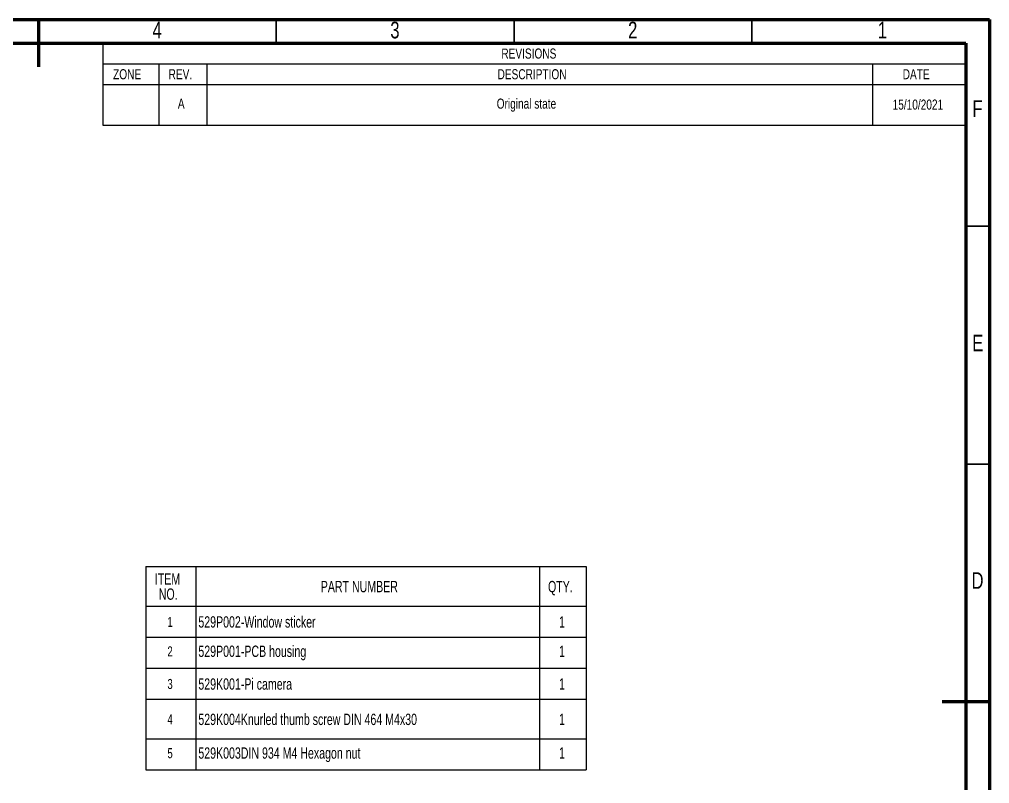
# Model space of a CAD drawing. Header units: millimetres. Extents: x 15 to 415, y 5 to 292.
# Drawn here: x 211 to 415, y 131.3 to 292 of the extents above; entities that cross this region are included whole.
import ezdxf

# ---------------------------------------------------------------- set-up
doc = ezdxf.new("R2010")
doc.units = ezdxf.units.MM
doc.layers.add('FORMAT', color=7, linetype='Continuous')
doc.styles.add('SLDTEXTSTYLE0', font='TXT', dxfattribs={"width": 0.75})
doc.styles.add('SLDTEXTSTYLE3', font='TXT', dxfattribs={"width": 0.7})

# ---------------------------------------------------------------- blocks, each defined once
blk = doc.blocks.new('SW_TABLEANNOTATION_0')
at = {"layer": 'FORMAT', "color": 0}
for p, q in [((0, 0), (0, -4.35)), ((0, 0), (11.76, 0)), ((11.76, 0), (21.91, 0)), ((21.91, 0), (161.83, 0)), ((161.83, 0), (181.47, 0)), ((181.47, 0), (181.47, -4.35)), ((0, -4.35), (0, -8.7)), ((0, -4.35), (11.76, -4.35)), ((11.76, -4.35), (11.76, -8.7)), ((11.76, -4.35), (21.91, -4.35)), ((21.91, -4.35), (21.91, -8.7)), ((21.91, -4.35), (161.83, -4.35)), ((161.83, -4.35), (161.83, -8.7)), ((161.83, -4.35), (181.47, -4.35)), ((181.47, -4.35), (181.47, -8.7)), ((0, -8.7), (11.76, -8.7)), ((0, -8.7), (0, -17.24)), ((11.76, -8.7), (21.91, -8.7)), ((11.76, -8.7), (11.76, -17.24)), ((21.91, -8.7), (161.83, -8.7)), ((21.91, -8.7), (21.91, -17.24)), ((161.83, -8.7), (181.47, -8.7)), ((161.83, -8.7), (161.83, -17.24)), ((181.47, -8.7), (181.47, -17.24)), ((0, -17.24), (11.76, -17.24)), ((11.76, -17.24), (21.91, -17.24)), ((21.91, -17.24), (161.83, -17.24)), ((161.83, -17.24), (181.47, -17.24))]:
    blk.add_line(p, q, dxfattribs=at)
at = {"layer": 'FORMAT', "color": 0, "attachment_point": 1, "style": 'SLDTEXTSTYLE0'}
for s, insert, char_height in [('REVISIONS', (83.81, -1.12), 2.117), ('ZONE', (2.17, -5.47), 2.117), ('REV.', (13.84, -5.47), 2.117), ('DESCRIPTION', (83.01, -5.47), 2.1167), ('DATE', (168.2, -5.47), 2.117), ('A', (15.79, -11.65), 2.12), ('Original state', (82.83, -11.65), 2.1167)]:
    blk.add_mtext(s, dxfattribs=dict(at, insert=insert, char_height=char_height))
blk = doc.blocks.new('SW_TABLEANNOTATION_1')
at = {"layer": 'FORMAT', "color": 0}
for p, q in [((0, 0), (0, -8.35)), ((0, 0), (10.56, 0)), ((10.56, 0), (10.56, -8.35)), ((10.56, 0), (82.78, 0)), ((82.78, 0), (82.78, -8.35)), ((82.78, 0), (92.63, 0)), ((92.63, 0), (92.63, -8.35)), ((0, -8.35), (10.56, -8.35)), ((0, -8.35), (0, -14.88)), ((10.56, -8.35), (82.78, -8.35)), ((10.56, -8.35), (10.56, -14.88)), ((82.78, -8.35), (92.63, -8.35)), ((82.78, -8.35), (82.78, -14.88)), ((92.63, -8.35), (92.63, -14.88)), ((0, -14.88), (0, -21.4)), ((0, -14.88), (10.56, -14.88)), ((10.56, -14.88), (10.56, -21.4)), ((10.56, -14.88), (82.78, -14.88)), ((82.78, -14.88), (82.78, -21.4)), ((82.78, -14.88), (92.63, -14.88)), ((92.63, -14.88), (92.63, -21.4)), ((0, -21.4), (0, -27.93)), ((0, -21.4), (10.56, -21.4)), ((10.56, -21.4), (10.56, -27.93)), ((10.56, -21.4), (82.78, -21.4)), ((82.78, -21.4), (82.78, -27.93)), ((82.78, -21.4), (92.63, -21.4)), ((92.63, -21.4), (92.63, -27.93)), ((0, -27.93), (0, -36.28)), ((0, -27.93), (10.56, -27.93)), ((10.56, -27.93), (10.56, -36.28)), ((10.56, -27.93), (82.78, -27.93)), ((82.78, -27.93), (82.78, -36.28)), ((82.78, -27.93), (92.63, -27.93)), ((92.63, -27.93), (92.63, -36.28)), ((0, -36.28), (0, -42.8)), ((0, -36.28), (10.56, -36.28)), ((10.56, -36.28), (10.56, -42.8)), ((10.56, -36.28), (82.78, -36.28)), ((82.78, -36.28), (82.78, -42.8)), ((82.78, -36.28), (92.63, -36.28)), ((92.63, -36.28), (92.63, -42.8)), ((0, -42.8), (10.56, -42.8)), ((10.56, -42.8), (82.78, -42.8)), ((82.78, -42.8), (92.63, -42.8))]:
    blk.add_line(p, q, dxfattribs=at)
at = {"layer": 'FORMAT', "color": 0, "attachment_point": 1, "style": 'SLDTEXTSTYLE3'}
for s, insert, char_height in [('ITEM', (1.91, -1.47), 2.381), ('PART NUMBER', (36.8, -3.06), 2.3813), ('QTY.', (84.58, -3.06), 2.381), ('NO.', (2.74, -4.64), 2.381), ('1', (4.56, -10.61), 2.12), ('529P002-Window sticker', (11.06, -10.49), 2.3813), ('1', (86.9, -10.49), 2.38), ('2', (4.56, -16.82), 2.12), ('529P001-PCB housing', (11.06, -16.66), 2.3813), ('1', (86.9, -16.66), 2.38), ('3', (4.56, -23.67), 2.12), ('529K001-Pi camera', (11.06, -23.55), 2.3813), ('1', (86.9, -23.55), 2.38), ('4', (4.56, -31.1), 2.12), ('529K004Knurled thumb screw DIN 464 M4x30', (11.06, -30.98), 2.3813), ('1', (86.9, -30.98), 2.38), ('5', (4.56, -38.22), 2.12), ('529K003DIN 934 M4 Hexagon nut', (11.06, -38.06), 2.3813), ('1', (86.9, -38.06), 2.38)]:
    blk.add_mtext(s, dxfattribs=dict(at, insert=insert, char_height=char_height))

msp = doc.modelspace()

# ---------------------------------------------------------------- linework, layer by layer
at = {"color": 7, "linetype": 'Continuous', "lineweight": 70}
for p, q in [((15, 292), (415, 292)), ((215, 292), (215, 282)), ((415, 292), (415, 5)), ((20, 287), (410, 287)), ((410, 287), (410, 10)), ((415, 148.5), (405, 148.5))]:
    msp.add_line(p, q, dxfattribs=at)
at = {"color": 7, "linetype": 'Continuous', "lineweight": 35}
for p, q in [((265, 292), (265, 287)), ((315, 292), (315, 287)), ((365, 292), (365, 287)), ((415, 248.5), (410, 248.5)), ((415, 198.5), (410, 198.5))]:
    msp.add_line(p, q, dxfattribs=at)

# ---------------------------------------------------------------- block references
at = {"layer": 'FORMAT'}
for name, p in [('SW_TABLEANNOTATION_0', (228.53, 287)), ('SW_TABLEANNOTATION_1', (237.57, 176.98))]:
    msp.add_blockref(name, p, dxfattribs=at)

# ---------------------------------------------------------------- texts
at = {"color": 7, "linetype": 'Continuous', "lineweight": 0, "char_height": 3.5, "attachment_point": 2, "style": 'SLDTEXTSTYLE0'}
for s, insert in [('4', (239.96, 291.51)), ('3', (289.96, 291.51)), ('2', (339.96, 291.51)), ('1', (392.46, 291.51)), ('F', (412.46, 275.01)), ('E', (412.51, 225.7)), ('D', (412.46, 175.76))]:
    msp.add_mtext(s, dxfattribs=dict(at, insert=insert))
at = {"layer": 'FORMAT', "insert": (399.92, 275.15), "char_height": 2.117, "attachment_point": 2, "style": 'SLDTEXTSTYLE0'}
msp.add_mtext('15/10/2021', dxfattribs=at)

doc.saveas('drawing.dxf')
